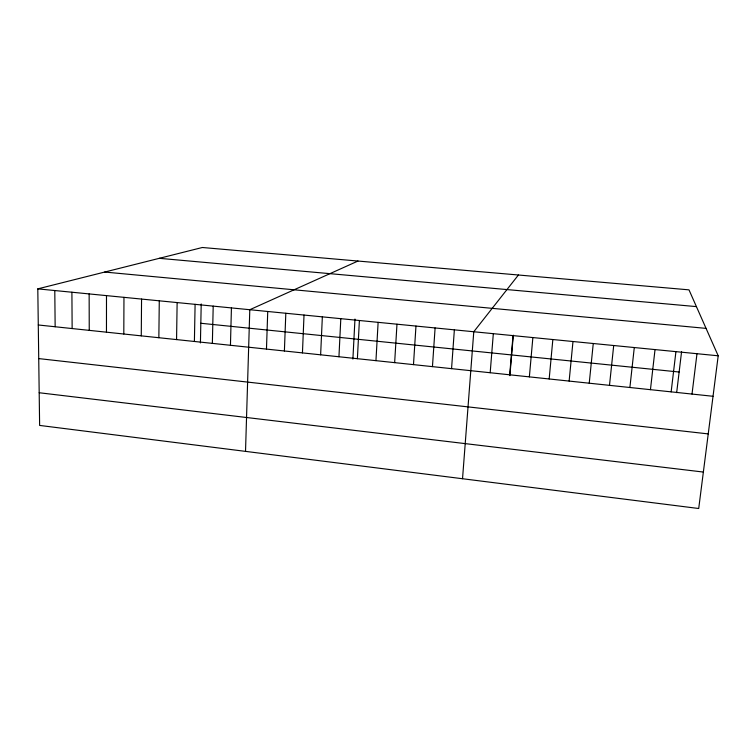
<?xml version="1.0" encoding="UTF-8"?>
<svg xmlns="http://www.w3.org/2000/svg" width="756" height="756" viewBox="0 0 756 756"><rect width="100%" height="100%" fill="white"/><g stroke="black" fill="none" stroke-linecap="round" stroke-linejoin="round"><path stroke-width="1.13" d="M106.464 332.186L106.492 295.624M123.804 334.02L123.965 297.344M141.268 335.862L141.561 299.074M158.854 337.724L159.28 300.822M176.564 339.595L177.131 302.57M194.396 341.476L195.105 304.337M200.425 342.931L201.209 303.95M212.36 343.375L213.201 306.123M230.448 345.284L231.43 307.919M245.52 451.379L249.792 309.724L357.975 261.047M266.471 349.092L267.737 311.481M284.398 350.982L285.815 313.267M302.447 352.891L304.016 315.054M320.629 354.819L322.349 316.858M338.943 356.747L340.805 318.673M352.901 359.072L354.97 319.041M357.38 358.703L359.393 320.497M375.949 360.659L378.123 322.339M394.651 362.634L396.976 324.192M413.485 364.628L415.97 326.063M432.451 366.632L435.097 327.943M451.559 368.654L454.365 329.843M462.53 478.728L473.776 331.752L518.418 275.004M490.181 372.736L493.328 333.67M509.705 374.796L513.022 335.607M509.884 375.685L513.315 335.191M529.37 376.875L532.867 337.563M549.177 378.964L552.844 339.529M569.136 381.081L572.982 341.504M589.236 383.197L593.262 343.498M609.487 385.343L613.702 345.511M629.89 387.497L634.284 347.533M650.443 389.671L655.027 349.574M671.148 391.854L675.93 351.635M676.667 392.638L681.572 351.729M692.014 394.065L696.985 353.704M718.2 355.792L698.714 508.505L39.624 425.42L37.8 288.868L202.353 247.495L688.99 289.85L718.2 355.792L37.8 288.868M159.318 258.316L696.418 306.615M104.697 272.047L706.057 328.378M200.822 323.266L679.134 372.028M38.282 324.976L713.031 396.286M38.736 358.59L708.23 433.906M39.189 392.742L703.363 472.056M54.791 290.54L55.15 326.762M71.905 292.222L72.141 328.558M89.142 293.923L89.246 330.363"/></g></svg>
